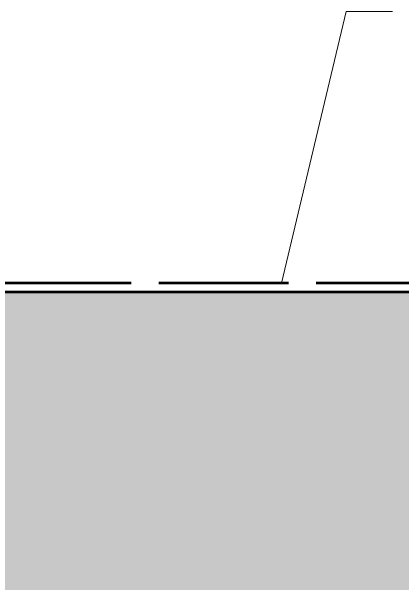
# Model space of a CAD drawing. Header units: millimetres. Extents: x -2152 to 10862, y -2134 to 3720.
# Drawn here: x 2343 to 3089, y 1004 to 2096 of the extents above; entities that cross this region are included whole.
import ezdxf

# ---------------------------------------------------------------- set-up
doc = ezdxf.new("R2010")
doc.units = ezdxf.units.MM
doc.linetypes.add('DASH_247_53', pattern=[299.861111, 246.944444, -52.916667])
for name, color, linetype in [('GEOFAB', 5, 'Continuous'), ('LEADERS', 7, 'Continuous'), ('MODULE_ART', 7, 'Continuous'), ('TANK', 7, 'Continuous')]:
    doc.layers.add(name, color=color, linetype=linetype)

# ---------------------------------------------------------------- blocks, each defined once
blk = doc.blocks.new('atlancube_face')
at = {"true_color": 0x000000}
blk.add_solid([(-1.8, -1.8), (1151.8, -1.8), (-1.8, 781.8), (1151.8, 781.8)], dxfattribs=at)

msp = doc.modelspace()

# ---------------------------------------------------------------- linework, layer by layer
at = {"layer": 'GEOFAB', "color": 5, "linetype": 'DASH_247_53', "lineweight": 53}
msp.add_lwpolyline([(-17.6, -17.6), (10367.6, -17.6), (10367.6, 1577.6), (-17.6, 1577.6)], close=True, dxfattribs=at)
at = {"layer": 'LEADERS', "lineweight": 18}
for p, q in [((2981.5, 2096.2), (2858.1, 1577.6)), ((3069.7, 2096.2), (2981.5, 2096.2))]:
    msp.add_line(p, q, dxfattribs=at)
at = {"layer": 'TANK', "lineweight": 53}
msp.add_lwpolyline([(0, 0), (10350, 0), (10350, 1560), (0, 1560)], close=True, dxfattribs=at)

# ---------------------------------------------------------------- block references
at = {"layer": 'MODULE_ART'}
msp.add_blockref('atlancube_face', (2300, 780), dxfattribs=at)

doc.saveas('drawing.dxf')
